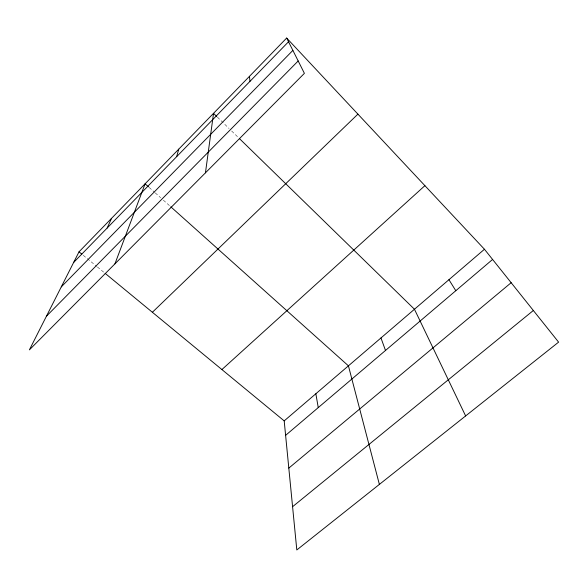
<?xml version="1.0" encoding="UTF-8"?>
<svg xmlns="http://www.w3.org/2000/svg" width="588" height="588" viewBox="0 0 588 588"><rect width="100%" height="100%" fill="white"/><g stroke="black" fill="none" stroke-linecap="round" stroke-linejoin="round"><path stroke-width="0.44" stroke-dasharray="2.94 2.21" d="M83.268 255.317L96.689 266.379M97.395 266.967L104.458 272.788M149.154 187.44L154.563 192.291M155.247 192.893L160.656 197.744M163.368 200.163L169.454 205.616M217.413 117.13L229.07 128.493M231.657 131.014L238.133 137.327"/><path stroke-width="0.88" d="M205.447 172.843L213.532 113.344L216.766 116.498M176.657 156.665L178.752 149.146M114.932 263.858L145.089 183.809L148.477 186.837M107.163 228.041L111.522 218.369M79.027 251.826L29.4 349.86L304.4 73.346L286.665 38.044L79.027 251.826L81.85 254.156M73.632 262.476L288.532 41.763M61.277 286.893L292.868 50.399M46.423 316.226L298.182 60.968M152.38 312.272L357.916 114.138M221.904 369.558L424.904 185.668M284.195 420.883L484.453 249.261L558.6 342.135L296.808 549.956L284.195 420.883L105.164 273.369M285.606 435.355L492.59 259.455M288.811 468.107L511.156 282.71M292.581 506.702L533.338 310.501M170.814 206.829L348.427 365.832L379.378 484.409M239.426 138.592L414.459 309.244L465.63 415.944M286.665 38.044L484.453 249.261M448.938 279.697L455.803 290.715M380.973 337.946L385.493 350.47M315.852 393.754L318.255 407.616M249.481 76.33L249.937 81.409"/></g></svg>
